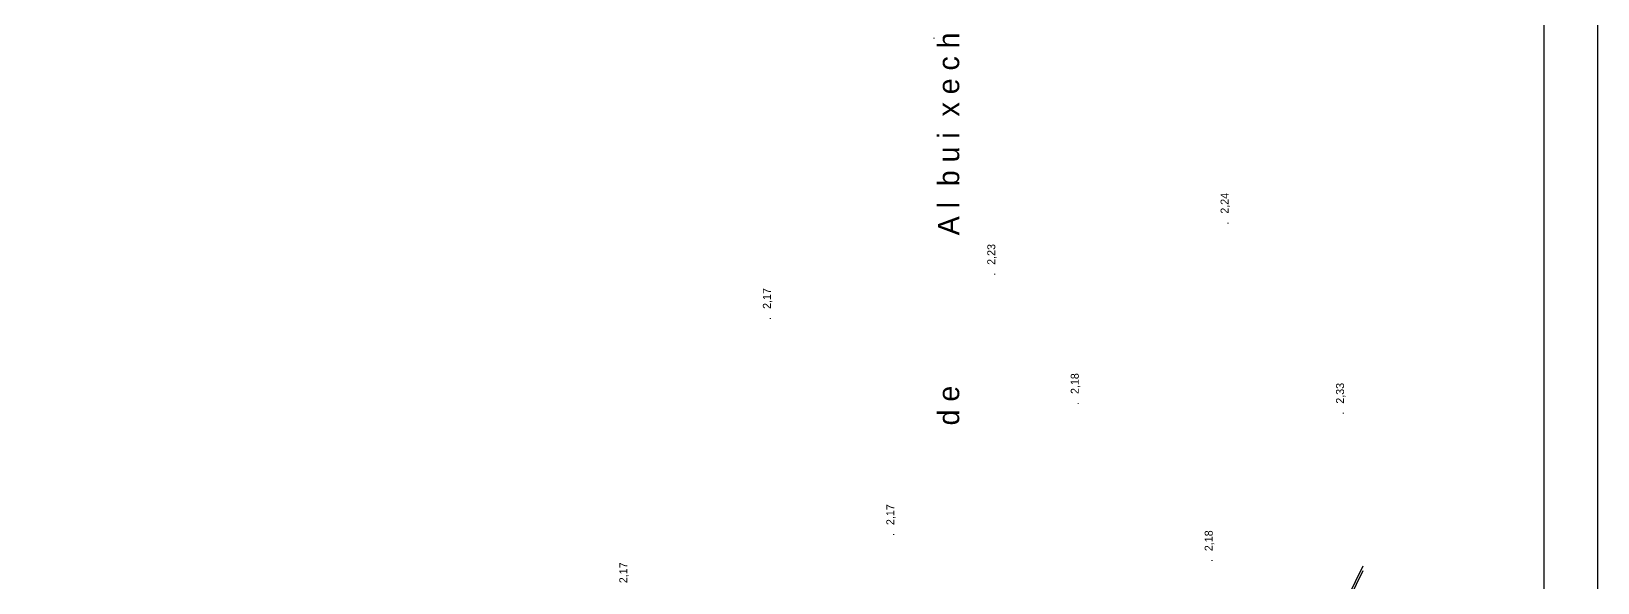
# Model space of a CAD drawing. Extents: x 730654 to 731244, y 4379381 to 4380408.
# Drawn here: x 730950.5 to 731244, y 4379587 to 4379690.5 of the extents above; entities that cross this region are included whole.
import ezdxf

# ---------------------------------------------------------------- set-up
doc = ezdxf.new("R2010")
doc.units = 0
doc.layers.get('0').update_dxf_attribs({"linetype": 'CONTINUOUS'})
for name, color, linetype in [('1', 7, 'CONTINUOUS'), ('44', 7, 'CONTINUOUS'), ('48', 7, 'CONTINUOUS'), ('50', 7, 'CONTINUOUS')]:
    doc.layers.add(name, color=color, linetype=linetype)

msp = doc.modelspace()

# ---------------------------------------------------------------- linework, layer by layer
at = {"layer": '1', "color": 0, "linetype": 'CONTINUOUS'}
msp.add_lwpolyline([(731200, 4379589.2), (731174.22, 4379536.25), (731148.73, 4379483.78)], dxfattribs=at)
at = {"layer": '44', "color": 0, "linetype": 'CONTINUOUS'}
msp.add_lwpolyline([(731200, 4379590.12), (731194.28, 4379578.44)], dxfattribs=at)

# ---------------------------------------------------------------- texts
at = {"layer": '48', "color": 0, "linetype": 'CONTINUOUS'}
for s, p in [('.', (731119.77, 4379688.86)), (' 2,24', (731174.84, 4379655.67)), ('.', (731174.84, 4379654.17)), (' 2,23', (731131.12, 4379646.08)), ('.', (731131.12, 4379644.58)), (' 2,17', (731089.07, 4379637.81)), ('.', (731089.07, 4379636.31)), (' 2,18', (731146.77, 4379621.84)), (' 2,33', (731196.47, 4379620.02)), ('.', (731146.77, 4379620.34)), ('.', (731196.47, 4379618.52)), (' 2,17', (731112.2, 4379597.25)), ('.', (731112.2, 4379595.75)), (' 2,18', (731171.86, 4379592.36)), (' 2,17', (731062.17, 4379586.35)), ('.', (731171.86, 4379590.86))]:
    msp.add_text(s, height=1.5, rotation=90, dxfattribs=at).set_placement(p)
at = {"layer": '50', "color": 0, "linetype": 'CONTINUOUS'}
msp.add_text('T e r m i  n o                   M u n i  c i  p a l                                   d e                   A l  b u i  x e c h                 ', height=4, rotation=90, dxfattribs=at).set_placement((731124.36, 4379468.78))

# ---------------------------------------------------------------- meshes
at = {"color": 0, "linetype": 'CONTINUOUS'}
mesh = msp.add_polyface(dxfattribs=at)
corners = [(730654.5, 4379381), (730654.5, 4379381), (730654.5, 4379571.96), (730962.5, 4379381), (730654.5, 4379746.49), (731244, 4379381), (730654.5, 4380407.5), (731244, 4380042.01), (731244, 4380407.5)]
mesh.append_faces([[corners[k] for k in face] for face in [(0, 1, 3, 2), (2, 3, 5, 4), (4, 5, 7, 6), (6, 7, 8, 8)]], dxfattribs={"vtx0": -1, "vtx2": -1, "color": 0})
mesh = msp.add_polyface(dxfattribs=at)
corners = [(730664.5, 4379391), (730664.5, 4379391), (730664.5, 4379575.76), (730962.5, 4379391), (730664.5, 4379744.09), (731234, 4379391), (730664.5, 4380211), (731234, 4379857.91), (730962.5, 4380211), (731234, 4380042.67), (731234, 4380211)]
mesh.append_faces([[corners[k] for k in face] for face in [(0, 1, 3, 2), (2, 3, 5, 4), (4, 5, 7, 6), (6, 7, 9, 8), (8, 9, 10, 10)]], dxfattribs={"vtx0": -1, "vtx2": -1, "color": 0})

doc.saveas('drawing.dxf')
